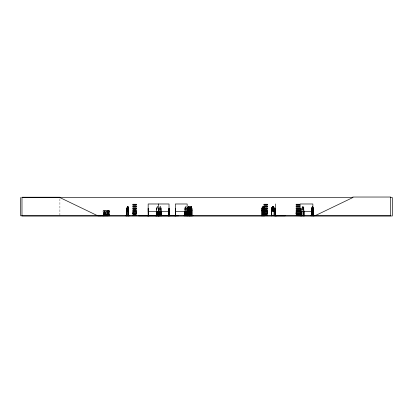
<?xml version="1.0" encoding="UTF-8"?>
<svg xmlns="http://www.w3.org/2000/svg" width="413" height="413" viewBox="0 0 413 413"><rect width="100%" height="100%" fill="white"/><g stroke="black" fill="none" stroke-linecap="round" stroke-linejoin="round"><path stroke-width="0.31" stroke-dasharray="2.06 1.55" d="M161.23 210.336L161.013 211.234L160.977 207.61L159.31 207.61L159.759 207.915L159.759 209.603M303.689 211.203L303.963 210.336M159.624 208.002L159.929 206.676L160.59 206.676L160.941 210.909M160.889 209.603L160.569 210.331L159.976 210.331L159.506 207.894M186.593 209.603L186.253 210.331L185.607 210.331L185.267 209.603L185.607 206.676L186.294 206.676L186.268 207.61L185.117 207.584L184.9 207.904L185.138 207.584M156.3 210.909L156.295 207.904L156.522 207.584L157.554 207.61L157.575 206.676L156.935 206.676L156.635 209.603L156.955 210.331L157.554 210.331M156.336 207.92L156.532 207.61M301.707 210.909L301.96 207.584L303.7 207.584L303.963 207.899L303.989 210.909M186.366 207.894L185.948 208.741L185.592 207.92L185.607 209.603L186.253 209.603L186.253 207.915L185.38 207.909L185.814 208.947L185.354 209.99L185.958 209.143L186.356 210.036M302.476 206.706L303.188 206.706L303.173 207.61L303.545 207.915L303.545 209.603L303.173 210.331L302.476 210.331L302.104 209.603L302.104 207.915L302.476 207.61L302.466 206.676L303.214 206.676M156.955 206.706L157.575 206.706M159.95 206.706L160.569 206.706M185.607 206.706L186.268 206.706M156.295 207.904L156.367 210.909M301.707 207.904L301.764 210.909M157.554 207.915L156.955 207.915L156.955 209.603L157.554 209.603M156.3 208.457L156.542 210.909M184.905 208.457L185.158 210.909M301.707 208.457L301.97 208.457L301.913 210.909M303.989 208.457L303.731 208.457L303.731 210.909M156.29 208.761L157.554 208.761M158.37 208.694L161.24 208.761M159.976 209.603L160.569 209.603L160.569 207.915L159.976 207.915L159.965 210.909M184.9 210.336L185.132 211.234M301.707 210.336L301.949 211.234M159.924 207.584L160.244 207.899L160.213 212.008M303.679 207.584L303.937 210.909M160.987 207.584L161.184 210.909M159.31 209.597L159.759 210.325M303.782 208.457L303.782 210.909M303.199 206.676L303.188 207.61M302.492 206.706L302.492 207.61M185.096 208.457L185.096 210.909M184.967 208.457L184.967 210.909M184.921 207.904L184.905 210.909M161.116 208.457L161.116 210.909M161.008 208.457L161.008 210.909M156.475 208.457L156.475 210.909M59.895 198.829L59.895 215.188M303.498 209.99L302.848 209.143L302.202 210.026L302.693 208.947L302.223 207.909L303.173 207.915L303.173 209.603L302.476 209.603L302.45 207.92L302.837 208.741L303.472 207.909L302.997 208.952L303.498 209.99M157.446 206.856L157.064 207.161L157.446 206.856M160.466 206.856L160.079 207.161L160.466 206.856M186.134 206.856L185.726 207.161L186.134 206.856M303.049 206.856L302.6 207.161L303.049 206.856M160.244 209.592L159.965 208.694L160.213 209.597"/><path stroke-width="0.62" d="M136.326 213.769L132.883 213.769L132.883 212.922M136.321 212.922L136.321 212.081M267.381 212.081L267.381 213.769M299.59 213.769L296.147 213.769L296.152 212.922M274.098 215.792L276.86 215.792M104.061 215.462L104.195 211.915A0.919 0.645 -90 0 0 104.236 210.615A0.919 0.645 -90 0 0 103.327 210.615A0.919 0.645 -90 0 0 103.327 211.915L103.462 215.462L104.102 215.462L104.236 211.915M105.635 215.462L105.769 211.915A0.919 0.645 -90 0 0 105.769 210.615A0.919 0.645 -90 0 0 104.861 210.615A0.919 0.645 -90 0 0 104.861 211.915L104.99 215.462L105.676 215.462M107.261 215.462L107.437 211.915A0.919 0.645 -90 0 0 107.437 210.615A0.919 0.645 -90 0 0 106.528 210.615A0.919 0.645 -90 0 0 106.528 211.915L106.657 215.462M107.437 211.915L107.303 215.462L106.616 215.462M108.862 215.462L108.996 211.915A0.919 0.645 -90 0 0 108.996 210.615A0.919 0.645 -90 0 0 108.082 210.615A0.919 0.645 -90 0 0 108.082 211.915L108.216 215.462L108.903 215.462L109.037 211.915A0.919 0.645 -90 0 0 109.037 210.615A0.919 0.645 -90 0 0 108.123 210.615A0.919 0.645 -90 0 0 108.123 211.915L108.258 215.462M103.911 214.899L104.2 215.008M104.143 214.987L103.761 214.982L104.272 214.791L104.272 215.596M105.651 214.874L105.336 214.982L105.847 214.791L105.847 215.596M105.713 214.997L105.563 215.596M107.426 214.791L107.426 215.596L107.473 214.791L106.952 214.951L107.37 214.853M108.562 214.894L109.073 214.791L109.073 215.596M108.939 215.008L108.696 214.894M313.008 215.782L313.199 214.879M189.33 211.234L189.541 210.336M191.668 211.234L191.859 210.331L191.694 211.234L190.398 211.234M105.774 214.961L105.516 215.034M108.691 215.003L108.929 214.946M310.638 215.792L311.81 215.663M188.973 206.676L189.226 209.603L188.958 210.331L188.452 210.331L188.183 207.915L188.958 207.915L188.958 209.603L188.452 209.603L188.436 207.904L188.731 208.741L189.015 207.92L189.361 207.946M186.826 215.777L186.769 211.523M189.552 211.234L189.541 207.584M189.804 210.336L189.567 211.234L187.936 211.234M125.738 215.792L129.677 215.798M103.833 215.003L104.133 214.946M147.183 215.792L149.165 215.813M158.231 215.792L158.22 211.523M160.198 215.792L160.213 211.523M155.324 215.792L162.154 215.663M264.093 211.234L264.382 207.899L264.083 207.584L264.356 207.915L264.294 215.813M183.997 215.792L185.798 215.777M174.498 215.792L176.165 215.777M273.953 211.234L274.278 210.331M300.912 215.792L302.492 215.813M300.788 215.792L296.152 215.694M262.498 215.792L261.243 215.674M263.835 207.946L263.318 208.952L263.85 210.026L263.158 209.143L262.58 210.047L262.988 208.947L262.482 207.909L263.143 208.741L264.196 207.61L262.209 207.584L261.95 207.904L261.904 215.813M157.384 215.663L157.508 211.523M271.491 215.777L271.811 215.55M128.36 209.603L128.061 210.331L127.493 210.331L127.189 209.603L127.493 207.61M158.148 211.921L158.897 211.188L159.63 211.921M313.095 207.584L311.923 207.584L311.784 207.92L311.867 215.813L311.738 212.452L311.892 212.127L313.028 212.127M313.271 210.336L313.075 211.234L311.918 211.234L311.923 207.584M188.091 207.584L187.93 215.792M189.118 207.946L188.849 208.952L189.206 210.026L188.741 209.143L188.354 210.047L188.426 207.946M126.817 215.813L126.843 207.904L127.065 207.584L128.489 207.579L128.453 211.234L127.028 211.234L126.843 210.336L127.059 211.234M187.961 207.584L187.739 215.813L187.709 215.55L188.152 215.813M98.253 215.808L98.495 215.741M99.27 215.596L99.089 215.746M99.879 215.694L100.142 215.803L99.879 215.596M100.596 215.808L100.844 215.596M102.202 215.803L102.47 215.596M103.054 215.808L103.1 215.214L103.72 215.214L103.72 215.596M103.596 215.808L103.642 215.214M103.761 215.803L103.648 215.694M104.608 215.694C103.988 215.839 105.067 215.958 104.675 215.214M105.336 215.803L105.346 215.813M105.986 215.746L106.182 215.214L105.563 215.214M106.972 215.813L106.915 215.214L106.301 215.214L106.301 215.694M106.962 215.803L106.848 215.694M107.566 215.808L107.808 215.214L107.189 215.214M109.295 215.803L109.409 215.214L108.789 215.214M262.234 211.203L262.219 207.584M263.36 207.904L263.623 207.584M311.97 212.463L312.218 212.158M160.244 212.024L159.955 212.344L157.849 212.344L157.529 212.024M271.558 215.813L271.548 207.904L271.837 207.584L273.958 207.579L274.278 207.935L274.278 210.372M271.578 207.92L271.852 207.61M188.183 207.915L188.436 206.676L189.118 206.676L189.417 207.915L189.355 215.813M190.791 207.61L190.77 206.676L191.338 206.676L191.317 207.61L191.338 206.676L190.791 206.706L190.517 207.915L190.486 215.813M188.431 207.61L188.091 207.915L188.06 215.798M159.31 212.313L159.759 212.014M272.482 207.61L272.033 207.915L272.033 209.603L272.482 210.331L273.329 210.331L273.783 209.603L273.783 207.915L273.329 207.61M98.304 215.741L104.535 215.596L104.535 215.214M103.281 215.746L103.105 215.694M108.387 215.813L108.5 215.808M109.28 215.813L107.901 215.694L107.901 215.214L108.516 215.214L108.516 215.596M314.882 215.813L352.795 197.569L352.795 197.032L390.703 197.032L390.703 215.813L20.65 215.813L20.65 197.569M21.982 197.569L352.991 197.569M390.414 197.569L392.35 197.569L392.35 215.968L21.982 215.968L21.982 197.223L59.895 197.223L59.895 197.569L97.804 215.813M132.878 204.254L136.326 204.254M263.938 204.254L267.392 204.254M296.142 204.254L299.595 204.254M132.878 204.311L136.326 204.321M263.938 204.311L267.392 204.321M296.142 204.316L299.595 204.311M132.883 204.42L136.321 204.42M263.948 204.42L267.381 204.42M296.152 204.42L299.585 204.42M132.883 205.948L136.326 205.948M263.943 205.948L267.387 205.948M296.147 205.948L299.59 205.948M132.857 206.066L136.347 206.066M263.917 206.066L267.412 206.066M296.121 206.066L299.616 206.066M132.857 206.175L136.347 206.175M263.917 206.175L267.412 206.175M296.121 206.175L299.616 206.175M132.883 206.288L136.326 206.288M263.943 206.288L267.387 206.288M296.147 206.288L299.59 206.288M127.467 207.61L127.472 206.676L128.076 206.676L128.076 211.234M262.756 206.676L263.577 206.676L263.551 207.61L263.953 207.915L263.953 209.603L263.551 210.331L262.797 210.331L262.394 209.603L262.394 207.915L262.797 207.61L262.756 206.676L263.551 206.706M273.344 211.234L273.36 206.676L272.456 206.676L272.456 207.584M312.016 215.813L312.259 206.676L312.78 206.676L312.76 207.61M127.467 206.706L128.061 206.706M188.452 206.706L188.984 206.706M273.329 206.706L272.482 206.706L272.482 211.234M312.274 206.706L312.76 206.706M190.878 206.856L191.204 206.856L190.878 207.161M312.357 206.856L312.656 206.856L312.357 207.161M187.941 207.584L189.562 207.584M191.875 215.813L191.689 207.584L190.403 207.584L190.248 207.92L190.243 215.813M126.843 207.904L126.951 215.813M186.96 207.899L187.006 215.813L187.104 215.55M189.324 207.584L189.572 215.813M189.784 207.899L189.784 215.813M313.069 207.584L313.271 215.813M127.493 207.915L128.061 207.915M132.883 207.982L136.326 207.982M264.175 207.982L267.387 207.982M272.482 207.915L273.329 207.915M296.147 207.982L299.59 207.982M132.857 208.1L136.347 208.1M264.155 208.1L267.412 208.1M296.121 208.1L299.616 208.1M132.857 208.204L136.347 208.204M264.155 208.204L267.412 208.204M296.121 208.204L299.616 208.204M132.883 208.322L136.326 208.322M264.175 208.322L267.387 208.322M296.147 208.322L299.59 208.322M148.169 208.457L148.432 215.813M175.339 208.457L175.623 215.813L175.54 208.457M186.831 208.457L187.203 208.457L187.197 215.813L187.146 203.981L175.339 203.981L175.349 215.813L175.623 215.55M187.729 208.457L188.132 208.457M189.376 208.457L189.846 208.457M261.894 208.457L262.157 208.457L262.183 215.813M264.341 208.457L264.077 208.457L264.052 215.813M271.532 208.457L271.811 215.813M274.232 208.457L273.958 215.813M275.43 208.457L275.523 215.813M300.112 208.457L300.375 208.457L300.354 215.813L300.328 208.457M127.493 209.603L128.061 209.603M272.482 209.603L273.329 209.603M132.878 209.954L136.326 209.954M264.17 209.954L267.392 209.954M296.142 209.954L299.595 209.954M132.878 210.041L136.326 210.021M264.17 210.041L267.392 210.041M296.142 210.021L299.595 210.041M132.878 210.103L136.326 210.103M264.17 210.103L267.392 210.103M296.142 210.109L299.595 210.103M132.883 210.207L136.321 210.207M264.175 210.207L267.381 210.207M296.152 210.207L299.585 210.207M187.724 210.336L187.956 211.234L187.765 210.331M190.228 210.336L190.424 211.234M261.966 210.336L262.214 211.234L264.201 211.234M273.969 211.234L271.826 211.234L271.548 210.336M148.169 211.342L169.025 211.342M175.339 211.342L187.146 211.342M300.112 211.342L312.863 211.342M312.295 211.404L312.589 211.704L312.295 211.704M132.883 211.74L136.326 211.74M263.943 211.74L267.387 211.74M296.147 211.74L299.59 211.74M132.857 211.859L136.347 211.859M263.917 211.859L267.412 211.859M296.121 211.859L299.616 211.859M104.861 211.915L105.031 215.462M132.857 211.962L136.347 211.962M158.463 212.014L159.31 212.014M263.917 211.962L267.412 211.962M296.121 211.962L299.616 211.962M263.943 212.081L267.387 212.081L267.387 213.769L263.943 213.769M299.59 212.081L296.147 212.081L296.147 213.769M313.173 212.447L313.002 212.127M158.613 212.767L159.155 212.767M158.613 213.072L159.155 213.072M158.463 213.222L159.31 213.222M158.432 213.253L159.341 213.253M132.857 213.888L136.347 213.888M263.917 213.888L267.412 213.888M296.121 213.888L299.616 213.888M132.857 213.991L136.347 213.991M263.917 213.991L267.412 213.991M296.121 213.991L299.616 213.991M132.883 214.11L136.326 214.11M263.943 214.11L267.387 214.11M296.147 214.11L299.59 214.11M103.993 215.214L105.289 215.214L105.289 215.596M100.679 215.524L101.293 215.524M102.254 215.524L102.863 215.524M126.75 215.55L127.028 215.55M128.381 215.55L128.66 215.55M148.148 215.55L148.432 215.55M156.279 215.55L156.563 215.55M157.487 215.55L157.859 215.663M158.881 215.55L158.024 215.813L158.045 211.523M159.196 215.55L159.485 215.55M159.939 215.55L160.239 215.55M160.92 215.55L161.209 215.55M168.829 215.55L169.113 215.55M184.885 215.55L185.179 215.55M187.228 215.55L186.748 215.813M189.355 215.55L189.866 215.813M190.223 215.55L190.491 215.55M191.689 215.55L191.957 215.55M262.183 215.55L261.868 215.813M263.267 215.55L263.587 215.55M264.052 215.55L264.366 215.55M273.964 215.55L274.263 215.55M300.086 215.55L300.401 215.55M301.681 215.55L301.991 215.813M303.705 215.55L304.014 215.55M312.022 215.55L311.769 215.813M109.331 215.596L107.974 215.596L107.974 215.214M126.951 215.622L128.453 215.622M185.117 215.622L186.81 215.622M187.941 215.622L189.634 215.622M190.408 215.622L191.771 215.622M262.141 215.622L264.093 215.622M271.811 215.622L273.958 215.622M301.939 215.622L303.761 215.622M311.934 215.622L313.183 215.622M132.883 215.694L136.321 215.694M262.658 215.663L267.381 215.694M304.789 215.792L303.225 215.792M186.144 215.798L193.036 215.792M107.86 215.808L98.382 215.803M170.079 215.798L168.137 215.798M159.263 215.792L159.284 211.523M158.009 212.014L158.463 212.313M128.061 207.61L128.36 207.915L128.381 215.813M191.296 207.61L191.565 207.915L191.296 210.331L190.791 210.331L190.517 209.603M312.734 207.61L312.734 210.331L312.274 210.331L312.032 209.603M312.672 212.158L312.672 214.874L312.218 214.874L311.97 214.151M128.448 207.584L128.639 215.813M191.663 207.584L191.771 215.813M314.479 215.777L312.166 215.792M313.343 215.813L313.333 208.457L313.1 215.813M313.245 207.899L313.183 215.813M312.909 211.033L312.909 212.323M312.863 207.662L312.863 203.981L300.112 203.981L300.137 215.813M312.863 211.033L312.863 212.323M312.693 211.033L312.646 212.323M312.3 206.706L312.3 207.61M312.243 212.158L312.223 211.224L312.197 212.127M311.918 208.457L311.934 215.813M303.989 211.523L303.973 215.813M303.937 211.523L303.906 215.813M303.782 211.523L303.823 215.813M303.731 211.523L303.705 215.813M301.97 211.523L301.939 215.813M301.882 215.55L301.872 215.813M301.764 211.523L301.764 215.813M301.707 211.523L301.707 215.813M300.194 215.55L300.199 215.813M285.244 215.813L274.944 215.813M275.43 203.981L275.43 215.813M274.273 215.663L274.263 207.899M274.015 215.55L274.015 215.813M271.749 215.55L271.749 215.813M264.258 215.55L264.263 215.813M264.119 208.457L264.16 215.813M263.561 210.909L263.54 215.813M263.484 215.55L263.479 215.813M263.375 215.55L263.37 215.813M263.293 210.909L263.313 215.813M262.116 208.457L262.116 215.813M261.971 215.55L261.976 215.813M191.942 215.813L191.937 208.457L191.694 215.813M190.393 208.457L190.408 215.813M190.321 208.457L190.362 215.813M189.696 215.55L189.743 215.813M189.655 208.457L189.634 215.813M189.515 207.899L189.433 215.813M189.077 206.706L189.077 207.61M187.982 208.457L188.003 215.813M187.822 215.55L187.879 215.813M186.924 215.55L186.919 215.813M185.158 211.523L185.179 215.813M185.096 211.523L185.117 215.813M184.967 211.523L185.009 215.813M184.905 211.523L184.91 215.813M178.55 215.813L138.634 215.813M175.437 215.55L175.432 215.813M169.046 215.813L169.093 208.457L168.829 215.813M168.984 215.813L169.025 203.981L148.169 203.981L148.169 215.813M168.917 208.457L168.896 215.813M161.184 211.523L161.137 215.813M161.116 211.523L161.039 215.813M161.008 211.523L160.987 215.813M160.941 211.523L160.92 215.813M159.965 211.523L159.934 215.813M159.459 211.523L159.48 215.813M159.392 211.523L159.403 215.813M159.217 211.523L159.175 215.813M158.881 215.813L158.86 208.457L158.401 208.457L158.453 215.813M158.793 208.457L158.726 215.813M158.685 208.457L158.711 215.813M158.618 203.981L158.602 215.813M158.473 208.457L158.535 215.813M158.287 211.523L158.287 215.813M158.189 215.55L158.153 215.813M157.756 211.523L157.73 215.813M156.542 211.523L156.496 215.813M156.475 211.523L156.444 215.813M156.367 211.523L156.346 215.813M156.3 211.523L156.3 215.813M148.344 208.457L148.365 215.813M148.236 208.457L148.298 215.813M136.321 213.769L136.326 212.081L132.883 212.081L132.883 213.769M128.567 208.457L128.567 215.813M128.474 208.457L128.453 215.813M127.493 206.706L127.498 211.234M127.023 215.813L127.003 208.457L126.765 215.813M109.027 214.791L109.027 215.596M108.867 215.214L108.867 215.694M108.727 214.791L108.789 215.596M108.443 215.214L108.443 215.694M107.731 215.214L107.731 215.596L106.373 215.596L106.373 215.214M107.266 215.214L107.266 215.694M107.179 214.791L107.189 215.596M107.132 214.791L107.132 215.596M106.105 215.214L106.105 215.596L104.747 215.596L104.747 215.214M105.8 214.791L105.8 215.596M105.64 215.214L105.64 215.694M105.506 214.791L105.506 215.596M105.217 215.214L105.217 215.694M104.226 214.791L104.226 215.596M104.066 215.214L104.066 215.694M103.978 214.791L103.993 215.596M103.178 215.214L103.178 215.596M312.971 209.99L312.543 209.143L312.109 209.99L312.44 208.947L312.156 207.894L312.734 207.915L312.734 209.603L312.274 209.603L312.264 207.904L312.533 208.741L312.951 207.909L312.641 208.952L312.971 209.99M191.549 209.99L191.074 209.143L190.599 209.99L190.961 208.947L190.651 207.894L191.069 208.741L191.529 207.909L191.183 208.952L191.549 209.99M127.958 206.856L127.591 207.161L127.958 206.856M188.865 206.856L188.545 207.161L188.865 206.856M263.417 206.856L262.931 207.161L263.417 206.856M273.179 206.856L272.637 206.856L272.637 207.161L273.179 207.161L273.179 206.856M191.296 207.915L190.791 207.915L190.791 209.603L191.296 209.603L191.296 207.915M263.551 207.915L262.797 207.915L262.797 209.603L263.551 209.603L263.551 207.915M187.915 210.336L188.085 211.234L187.936 210.331M312.672 212.463L312.218 212.463L312.218 214.151L312.672 214.151L312.672 212.463"/></g></svg>
